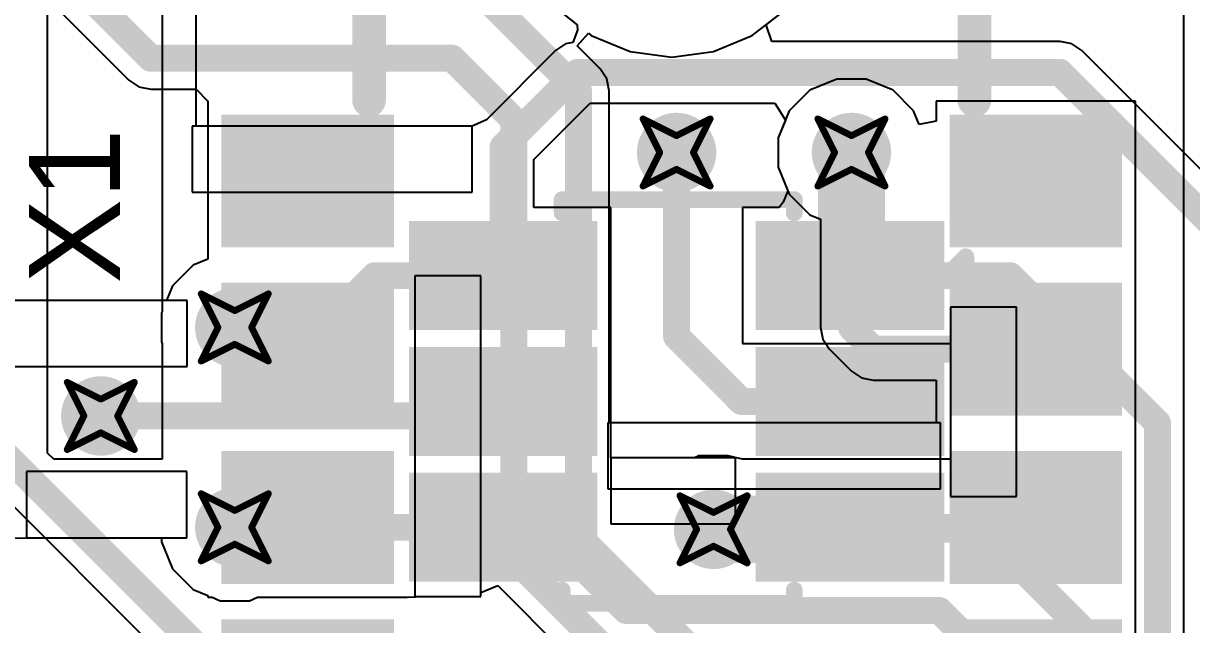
# Model space of a CAD drawing. Header units: inches. Extents: x -6 to 328, y -12 to 81.
# Drawn here: x 27.17 to 36, y 21.71 to 26.25 of the extents above; entities that cross this region are included whole.
import ezdxf

# ---------------------------------------------------------------- set-up
doc = ezdxf.new("R2010")
doc.units = ezdxf.units.IN
for name, color, linetype in [('Bottom Layer', 5, 'Continuous'), ('Bottom Overlay', 54, 'Continuous'), ('Bottom Paste', 16, 'Continuous'), ('Bottom Solder', 6, 'Continuous'), ('Drill Drawing', 1, 'Continuous'), ('Top Layer', 1, 'Continuous'), ('Top Overlay', 2, 'Continuous'), ('Top Paste', 8, 'Continuous'), ('Top Solder', 216, 'Continuous'), ('Via Holes', 16, 'Continuous')]:
    doc.layers.add(name, color=color, linetype=linetype)
doc.styles.add('Arial', font='', dxfattribs={"height": 0.2})
doc.styles.get('Arial').set_extended_font_data('Arial')

# ---------------------------------------------------------------- blocks, each defined once
blk = doc.blocks.new('M55_6013242R_44')
at = {"layer": 'Top Layer'}
for points in [[(6.585, 3.3), (7.385, 3.3), (7.385, 2.2), (6.585, 2.2)], [(7.855, 3.3), (8.655, 3.3), (8.655, 2.2), (7.855, 2.2)], [(9.125, 3.3), (9.925, 3.3), (9.925, 2.2), (9.125, 2.2)], [(6.585, -2.2), (7.385, -2.2), (7.385, -3.3), (6.585, -3.3)], [(7.855, -2.2), (8.655, -2.2), (8.655, -3.3), (7.855, -3.3)], [(9.125, -2.2), (9.925, -2.2), (9.925, -3.3), (9.125, -3.3)]]:
    blk.add_hatch(color=1, dxfattribs=at).paths.add_polyline_path(points)
at = {"layer": 'Top Paste'}
for points in [[(6.585, 3.3), (7.385, 3.3), (7.385, 2.2), (6.585, 2.2)], [(7.855, 3.3), (8.655, 3.3), (8.655, 2.2), (7.855, 2.2)], [(9.125, 3.3), (9.925, 3.3), (9.925, 2.2), (9.125, 2.2)], [(6.585, -2.2), (7.385, -2.2), (7.385, -3.3), (6.585, -3.3)], [(7.855, -2.2), (8.655, -2.2), (8.655, -3.3), (7.855, -3.3)], [(9.125, -2.2), (9.925, -2.2), (9.925, -3.3), (9.125, -3.3)]]:
    blk.add_hatch(color=8, dxfattribs=at).paths.add_polyline_path(points)
at = {"layer": 'Top Solder'}
for points in [[(5.2134, 3.4016), (6.2166, 3.4016), (6.2166, 2.0984), (5.2134, 2.0984)], [(6.4834, 3.4016), (7.4866, 3.4016), (7.4866, 2.0984), (6.4834, 2.0984)], [(7.7534, 3.4016), (8.7566, 3.4016), (8.7566, 2.0984), (7.7534, 2.0984)], [(9.0234, 3.4016), (10.0266, 3.4016), (10.0266, 2.0984), (9.0234, 2.0984)], [(5.2134, -2.0984), (6.2166, -2.0984), (6.2166, -3.4016), (5.2134, -3.4016)], [(6.4834, -2.0984), (7.4866, -2.0984), (7.4866, -3.4016), (6.4834, -3.4016)], [(7.7534, -2.0984), (8.7566, -2.0984), (8.7566, -3.4016), (7.7534, -3.4016)], [(9.0234, -2.0984), (10.0266, -2.0984), (10.0266, -3.4016), (9.0234, -3.4016)]]:
    blk.add_hatch(color=216, dxfattribs=at).paths.add_polyline_path(points)
at = {"layer": 'Top Overlay'}
for points in [[(10.1346, 2.286, 0.254, 0.254, 0), (11.2014, 2.286, 0.254, 0.254, 0)], [(10.1346, -2.286, 0.254, 0.254, 0), (11.2014, -2.286, 0.254, 0.254, 0)]]:
    blk.add_lwpolyline(points, format="xyseb", dxfattribs=at)
for points in [[(10.0711, 2.286, 0.127, 0.127, 1), (10.1981, 2.286, 0.127, 0.127, 1)], [(10.0711, -2.286, 0.127, 0.127, 1), (10.1981, -2.286, 0.127, 0.127, 1)]]:
    blk.add_lwpolyline(points, format="xyseb", close=True, dxfattribs=at)
blk = doc.blocks.new('SOT_23_6_B_46')
at = {"layer": 'Bottom Layer'}
for points in [[(-1.92, 1.26), (-0.7, 1.26), (-0.7, 0.64), (-1.92, 0.64)], [(0.7, 1.26), (1.92, 1.26), (1.92, 0.64), (0.7, 0.64)], [(-1.92, 0.31), (-0.7, 0.31), (-0.7, -0.31), (-1.92, -0.31)], [(0.7, 0.31), (1.92, 0.31), (1.92, -0.31), (0.7, -0.31)], [(-1.92, -0.64), (-0.7, -0.64), (-0.7, -1.26), (-1.92, -1.26)], [(0.7, -0.64), (1.92, -0.64), (1.92, -1.26), (0.7, -1.26)]]:
    blk.add_hatch(color=5, dxfattribs=at).paths.add_polyline_path(points)
at = {"layer": 'Bottom Paste'}
for points in [[(-1.92, 1.26), (-0.7, 1.26), (-0.7, 0.64), (-1.92, 0.64)], [(0.7, 1.26), (1.92, 1.26), (1.92, 0.64), (0.7, 0.64)], [(-1.92, 0.31), (-0.7, 0.31), (-0.7, -0.31), (-1.92, -0.31)], [(0.7, 0.31), (1.92, 0.31), (1.92, -0.31), (0.7, -0.31)], [(-1.92, -0.64), (-0.7, -0.64), (-0.7, -1.26), (-1.92, -1.26)], [(0.7, -0.64), (1.92, -0.64), (1.92, -1.26), (0.7, -1.26)]]:
    blk.add_hatch(color=16, dxfattribs=at).paths.add_polyline_path(points)
at = {"layer": 'Bottom Solder'}
for points in [[(-2.0216, 1.3616), (-0.5984, 1.3616), (-0.5984, 0.5384), (-2.0216, 0.5384)], [(0.5984, 1.3616), (2.0216, 1.3616), (2.0216, 0.5384), (0.5984, 0.5384)], [(-2.0216, 0.4116), (-0.5984, 0.4116), (-0.5984, -0.4116), (-2.0216, -0.4116)], [(0.5984, 0.4116), (2.0216, 0.4116), (2.0216, -0.4116), (0.5984, -0.4116)], [(-2.0216, -0.5384), (-0.5984, -0.5384), (-0.5984, -1.3616), (-2.0216, -1.3616)], [(0.5984, -0.5384), (2.0216, -0.5384), (2.0216, -1.3616), (0.5984, -1.3616)]]:
    blk.add_hatch(color=6, dxfattribs=at).paths.add_polyline_path(points)
at = {"layer": 'Bottom Overlay'}
for points in [[(0.8636, 1.524, 0.127, 0.127, 0), (-0.889, 1.524, 0.127, 0.127, 0)], [(-0.889, 1.524, 0.127, 0.127, 0), (-0.889, 1.424, 0.127, 0.127, 0)], [(0.8636, 1.524, 0.127, 0.127, 0), (0.8636, 1.424, 0.127, 0.127, 0)], [(-2.0574, -0.9652, 0.127, 0.127, 0), (-2.1844, -0.8382, 0.127, 0.127, 0)], [(-2.1844, -0.8382, 0.127, 0.127, 0), (-2.1844, -1.0922, 0.127, 0.127, 0)], [(-2.0574, -0.9652, 0.127, 0.127, 0), (-2.1844, -1.0922, 0.127, 0.127, 0)], [(-0.889, -1.424, 0.127, 0.127, 0), (-0.889, -1.524, 0.127, 0.127, 0)], [(0.8636, -1.424, 0.127, 0.127, 0), (0.8636, -1.524, 0.127, 0.127, 0)], [(0.8636, -1.524, 0.127, 0.127, 0), (-0.889, -1.524, 0.127, 0.127, 0)]]:
    blk.add_lwpolyline(points, format="xyseb", dxfattribs=at)
for points in [[(-0.9207, 1.524, 0.0635, 0.0635, 1), (-0.8572, 1.524, 0.0635, 0.0635, 1)], [(-0.9207, 1.524, 0.0635, 0.0635, 1), (-0.8572, 1.524, 0.0635, 0.0635, 1)], [(0.8318, 1.524, 0.0635, 0.0635, 1), (0.8953, 1.524, 0.0635, 0.0635, 1)], [(0.8318, 1.524, 0.0635, 0.0635, 1), (0.8953, 1.524, 0.0635, 0.0635, 1)], [(-0.9207, 1.424, 0.0635, 0.0635, 1), (-0.8572, 1.424, 0.0635, 0.0635, 1)], [(0.8318, 1.424, 0.0635, 0.0635, 1), (0.8953, 1.424, 0.0635, 0.0635, 1)], [(-2.2161, -0.8382, 0.0635, 0.0635, 1), (-2.1526, -0.8382, 0.0635, 0.0635, 1)], [(-2.2161, -0.8382, 0.0635, 0.0635, 1), (-2.1526, -0.8382, 0.0635, 0.0635, 1)], [(-2.0892, -0.9652, 0.0635, 0.0635, 1), (-2.0257, -0.9652, 0.0635, 0.0635, 1)], [(-2.0892, -0.9652, 0.0635, 0.0635, 1), (-2.0257, -0.9652, 0.0635, 0.0635, 1)], [(-2.2161, -1.0922, 0.0635, 0.0635, 1), (-2.1526, -1.0922, 0.0635, 0.0635, 1)], [(-2.2161, -1.0922, 0.0635, 0.0635, 1), (-2.1526, -1.0922, 0.0635, 0.0635, 1)], [(-0.9207, -1.424, 0.0635, 0.0635, 1), (-0.8572, -1.424, 0.0635, 0.0635, 1)], [(0.8318, -1.424, 0.0635, 0.0635, 1), (0.8953, -1.424, 0.0635, 0.0635, 1)], [(-0.9207, -1.524, 0.0635, 0.0635, 1), (-0.8572, -1.524, 0.0635, 0.0635, 1)], [(-0.9207, -1.524, 0.0635, 0.0635, 1), (-0.8572, -1.524, 0.0635, 0.0635, 1)], [(0.8318, -1.524, 0.0635, 0.0635, 1), (0.8953, -1.524, 0.0635, 0.0635, 1)], [(0.8318, -1.524, 0.0635, 0.0635, 1), (0.8953, -1.524, 0.0635, 0.0635, 1)]]:
    blk.add_lwpolyline(points, format="xyseb", close=True, dxfattribs=at)

msp = doc.modelspace()

# ---------------------------------------------------------------- hatches: boundary and pattern name
at = {"layer": 'Bottom Layer'}
h = msp.add_hatch(color=5, dxfattribs=at)
edge = h.paths.add_edge_path()
edge.add_arc((32.1056, 25.273), 0.3, 0, 360)
h = msp.add_hatch(color=5, dxfattribs=at)
edge = h.paths.add_edge_path()
edge.add_arc((33.4264, 25.273), 0.3, 0, 360)
h = msp.add_hatch(color=5, dxfattribs=at)
edge = h.paths.add_edge_path()
edge.add_arc((28.769, 23.9522), 0.3, 0, 360)
h = msp.add_hatch(color=5, dxfattribs=at)
edge = h.paths.add_edge_path()
edge.add_arc((27.7572, 23.2842), 0.3, 0, 360)
h = msp.add_hatch(color=5, dxfattribs=at)
edge = h.paths.add_edge_path()
edge.add_arc((28.769, 22.4434), 0.3, 0, 360)
h = msp.add_hatch(color=5, dxfattribs=at)
edge = h.paths.add_edge_path()
edge.add_arc((32.385, 22.4282), 0.3, 0, 360)
at = {"layer": 'Top Layer'}
h = msp.add_hatch(color=1, dxfattribs=at)
edge = h.paths.add_edge_path()
edge.add_arc((32.1056, 25.273), 0.3, 0, 360)
h = msp.add_hatch(color=1, dxfattribs=at)
edge = h.paths.add_edge_path()
edge.add_arc((33.4264, 25.273), 0.3, 0, 360)
h = msp.add_hatch(color=1, dxfattribs=at)
edge = h.paths.add_edge_path()
edge.add_arc((28.769, 23.9522), 0.3, 0, 360)
h = msp.add_hatch(color=1, dxfattribs=at)
edge = h.paths.add_edge_path()
edge.add_arc((27.7572, 23.2842), 0.3, 0, 360)
h = msp.add_hatch(color=1, dxfattribs=at)
edge = h.paths.add_edge_path()
edge.add_arc((28.769, 22.4434), 0.3, 0, 360)
h = msp.add_hatch(color=1, dxfattribs=at)
edge = h.paths.add_edge_path()
edge.add_arc((32.385, 22.4282), 0.3, 0, 360)
at = {"layer": 'Via Holes'}
h = msp.add_hatch(color=7, dxfattribs=at)
edge = h.paths.add_edge_path()
edge.add_arc((32.1056, 25.273), 0.15, 0, 360)
h = msp.add_hatch(color=7, dxfattribs=at)
edge = h.paths.add_edge_path()
edge.add_arc((33.4264, 25.273), 0.15, 0, 360)
h = msp.add_hatch(color=7, dxfattribs=at)
edge = h.paths.add_edge_path()
edge.add_arc((28.769, 23.9522), 0.15, 0, 360)
h = msp.add_hatch(color=7, dxfattribs=at)
edge = h.paths.add_edge_path()
edge.add_arc((27.7572, 23.2842), 0.15, 0, 360)
h = msp.add_hatch(color=7, dxfattribs=at)
edge = h.paths.add_edge_path()
edge.add_arc((28.769, 22.4434), 0.15, 0, 360)
h = msp.add_hatch(color=7, dxfattribs=at)
edge = h.paths.add_edge_path()
edge.add_arc((32.385, 22.4282), 0.15, 0, 360)

# ---------------------------------------------------------------- linework, layer by layer
at = {"layer": 'Bottom Layer'}
for p, q in [((28.2194, 27.1779), (28.2194, 24.073)), ((28.4784, 25.4724), (28.4784, 27.2034)), ((27.3558, 23.0034), (27.3558, 26.6446)), ((31.2103, 26.3493), (31.356, 26.2375)), ((32.7825, 26.2379), (32.9277, 26.3493)), ((31.356, 26.2375), (31.3563, 26.197)), ((32.8256, 26.1109), (32.7825, 26.2379)), ((31.3563, 26.197), (31.3216, 26.1038)), ((31.1921, 26.0426), (30.6697, 25.5202)), ((31.2677, 26.0931), (31.1921, 26.0426)), ((31.3216, 26.1038), (31.2677, 26.0931)), ((35.0014, 26.1109), (32.8256, 26.1109)), ((35.0906, 26.0931), (35.0014, 26.1109)), ((35.1662, 26.0426), (35.0906, 26.0931)), ((36.264, 24.9447), (35.1662, 26.0426)), ((31.0287, 25.2199), (31.4534, 25.6447)), ((31.4534, 25.6447), (32.8487, 25.6447)), ((32.8487, 25.6447), (32.9281, 25.5177)), ((30.6697, 25.5202), (30.5625, 25.4724)), ((32.9281, 25.5177), (32.8724, 25.3832)), ((30.5625, 25.4724), (28.4482, 25.4724)), ((28.4482, 25.4724), (28.4482, 24.9734)), ((30.5625, 25.4724), (28.4784, 25.4724)), ((30.5625, 24.9734), (30.5625, 25.4724)), ((32.8724, 25.3832), (32.8724, 25.1628)), ((31.0287, 24.8566), (31.0287, 25.2199)), ((32.8724, 25.1628), (32.9466, 24.9836)), ((28.4482, 24.9734), (30.5625, 24.9734)), ((32.9466, 24.9836), (32.9107, 24.8978)), ((32.9107, 24.8978), (32.8797, 24.8566)), ((31.6088, 24.8566), (31.0287, 24.8566)), ((31.6088, 23.8302), (31.6088, 24.8566)), ((32.8797, 24.8566), (32.6024, 24.8566)), ((32.6024, 24.8566), (32.6024, 23.8302)), ((34.1756, 24.1045), (34.1743, 24.1058)), ((34.1743, 24.1058), (34.1743, 22.6765)), ((34.6733, 24.1045), (34.1756, 24.1045)), ((34.6733, 22.6765), (34.6733, 24.1045)), ((28.2194, 24.073), (28.215, 24.0624)), ((28.215, 24.0624), (28.215, 23.842)), ((28.215, 23.842), (28.2194, 23.8314)), ((28.2194, 23.8314), (28.2194, 22.9566)), ((31.6088, 22.9686), (31.6088, 23.8302)), ((32.6024, 23.8302), (34.1743, 23.8302)), ((34.1743, 23.8302), (34.1743, 22.9566)), ((27.4026, 22.9566), (27.3558, 23.0034)), ((28.2194, 22.9566), (27.4026, 22.9566)), ((32.5509, 22.9686), (31.6088, 22.9686)), ((31.6088, 22.9686), (31.6088, 22.4696)), ((32.242, 22.9686), (31.6088, 22.9686)), ((32.2748, 22.9822), (32.242, 22.9686)), ((32.4952, 22.9822), (32.2748, 22.9822)), ((32.6024, 22.9566), (32.4952, 22.9822)), ((32.5509, 22.4696), (32.5509, 22.9686)), ((34.1743, 22.9566), (32.6024, 22.9566)), ((32.6024, 22.9566), (32.6024, 22.9566)), ((26.8453, 22.8547), (28.4688, 21.2311)), ((34.1743, 22.6765), (34.6733, 22.6765)), ((31.6088, 22.4696), (32.5509, 22.4696))]:
    msp.add_line(p, q, dxfattribs=at)
for points in [[(30.7956, 25.3165, 0.2032, 0.2032, 0), (31.3569, 25.8778, 0.2032, 0.2032, 0)], [(31.3569, 25.8778, 0.2032, 0.2032, 0), (35.0014, 25.8778, 0.2032, 0.2032, 0)], [(35.0014, 25.8778, 0.2032, 0.2032, 0), (36.1696, 24.7096, 0.2032, 0.2032, 0)], [(33.4264, 24.3542, 0.508, 0.508, 0), (33.4264, 25.273, 0.508, 0.508, 0)], [(30.7956, 24.3434, 0.2032, 0.2032, 0), (30.7956, 25.3165, 0.2032, 0.2032, 0)], [(32.1056, 23.8837, 0.2032, 0.2032, 0), (32.1056, 25.273, 0.2032, 0.2032, 0)], [(29.4352, 23.9522, 0.2032, 0.2032, 0), (29.8264, 24.3434, 0.2032, 0.2032, 0)], [(29.8264, 24.3434, 0.2032, 0.2032, 0), (30.7956, 24.3434, 0.2032, 0.2032, 0)], [(33.4156, 24.3434, 0.2032, 0.2032, 0), (33.4264, 24.3542, 0.2032, 0.2032, 0)], [(33.4156, 24.3434, 0.2032, 0.2032, 0), (34.6252, 24.3434, 0.2032, 0.2032, 0)], [(34.6252, 24.3434, 0.2032, 0.2032, 0), (35.7377, 23.2309, 0.2032, 0.2032, 0)], [(28.769, 23.9522, 0.2032, 0.2032, 0), (29.4352, 23.9522, 0.2032, 0.2032, 0)], [(32.1056, 23.8837, 0.2032, 0.2032, 0), (32.5959, 23.3934, 0.2032, 0.2032, 0)], [(30.6864, 23.2842, 0.2032, 0.2032, 0), (30.7956, 23.3934, 0.2032, 0.2032, 0)], [(32.5959, 23.3934, 0.2032, 0.2032, 0), (33.4156, 23.3934, 0.2032, 0.2032, 0)], [(27.7572, 23.2842, 0.2032, 0.2032, 0), (30.6864, 23.2842, 0.2032, 0.2032, 0)], [(35.7377, -0.7797, 0.2032, 0.2032, 0), (35.7377, 23.2309, 0.2032, 0.2032, 0)], [(27.0101, 23.0195, 0.2032, 0.2032, 0), (28.6337, 21.3959, 0.2032, 0.2032, 0)], [(32.385, 22.4282, 0.508, 0.508, 0), (33.4004, 22.4282, 0.508, 0.508, 0)], [(28.769, 22.4434, 0.2032, 0.2032, 0), (31.0956, 22.4434, 0.2032, 0.2032, 0)], [(31.0956, 22.4434, 0.2032, 0.2032, 0), (31.7238, 21.8152, 0.2032, 0.2032, 0)], [(33.4004, 22.4282, 0.2032, 0.2032, 0), (33.4156, 22.4434, 0.2032, 0.2032, 0)], [(33.4156, 22.4434, 0.2032, 0.2032, 0), (34.4018, 22.4434, 0.2032, 0.2032, 0)], [(34.4018, 22.4434, 0.2032, 0.2032, 0), (35.306, 21.5392, 0.2032, 0.2032, 0)], [(31.7238, 21.8152, 0.2032, 0.2032, 0), (34.0902, 21.8152, 0.2032, 0.2032, 0)], [(34.0902, 21.8152, 0.2032, 0.2032, 0), (34.8742, 21.0312, 0.2032, 0.2032, 0)]]:
    msp.add_lwpolyline(points, format="xyseb", dxfattribs=at)
for points in [[(31.3061, 25.8778, 0.1016, 0.1016, 1), (31.4077, 25.8778, 0.1016, 0.1016, 1)], [(31.3061, 25.8778, 0.1016, 0.1016, 1), (31.4077, 25.8778, 0.1016, 0.1016, 1)], [(34.9506, 25.8778, 0.1016, 0.1016, 1), (35.0522, 25.8778, 0.1016, 0.1016, 1)], [(34.9506, 25.8778, 0.1016, 0.1016, 1), (35.0522, 25.8778, 0.1016, 0.1016, 1)], [(33.2994, 25.273, 0.254, 0.254, 1), (33.5534, 25.273, 0.254, 0.254, 1)], [(30.7448, 25.3165, 0.1016, 0.1016, 1), (30.8464, 25.3165, 0.1016, 0.1016, 1)], [(30.7448, 25.3165, 0.1016, 0.1016, 1), (30.8464, 25.3165, 0.1016, 0.1016, 1)], [(32.0548, 25.273, 0.1016, 0.1016, 1), (32.1564, 25.273, 0.1016, 0.1016, 1)], [(33.2994, 24.3542, 0.254, 0.254, 1), (33.5534, 24.3542, 0.254, 0.254, 1)], [(29.7756, 24.3434, 0.1016, 0.1016, 1), (29.8772, 24.3434, 0.1016, 0.1016, 1)], [(29.7756, 24.3434, 0.1016, 0.1016, 1), (29.8772, 24.3434, 0.1016, 0.1016, 1)], [(30.7448, 24.3434, 0.1016, 0.1016, 1), (30.8464, 24.3434, 0.1016, 0.1016, 1)], [(30.7448, 24.3434, 0.1016, 0.1016, 1), (30.8464, 24.3434, 0.1016, 0.1016, 1)], [(33.3648, 24.3434, 0.1016, 0.1016, 1), (33.4664, 24.3434, 0.1016, 0.1016, 1)], [(33.3648, 24.3434, 0.1016, 0.1016, 1), (33.4664, 24.3434, 0.1016, 0.1016, 1)], [(33.3756, 24.3542, 0.1016, 0.1016, 1), (33.4772, 24.3542, 0.1016, 0.1016, 1)], [(34.5744, 24.3434, 0.1016, 0.1016, 1), (34.676, 24.3434, 0.1016, 0.1016, 1)], [(34.5744, 24.3434, 0.1016, 0.1016, 1), (34.676, 24.3434, 0.1016, 0.1016, 1)], [(28.7182, 23.9522, 0.1016, 0.1016, 1), (28.8198, 23.9522, 0.1016, 0.1016, 1)], [(29.3844, 23.9522, 0.1016, 0.1016, 1), (29.486, 23.9522, 0.1016, 0.1016, 1)], [(29.3844, 23.9522, 0.1016, 0.1016, 1), (29.486, 23.9522, 0.1016, 0.1016, 1)], [(32.0548, 23.8837, 0.1016, 0.1016, 1), (32.1564, 23.8837, 0.1016, 0.1016, 1)], [(32.0548, 23.8837, 0.1016, 0.1016, 1), (32.1564, 23.8837, 0.1016, 0.1016, 1)], [(30.7448, 23.3934, 0.1016, 0.1016, 1), (30.8464, 23.3934, 0.1016, 0.1016, 1)], [(32.5451, 23.3934, 0.1016, 0.1016, 1), (32.6467, 23.3934, 0.1016, 0.1016, 1)], [(32.5451, 23.3934, 0.1016, 0.1016, 1), (32.6467, 23.3934, 0.1016, 0.1016, 1)], [(33.3648, 23.3934, 0.1016, 0.1016, 1), (33.4664, 23.3934, 0.1016, 0.1016, 1)], [(27.7064, 23.2842, 0.1016, 0.1016, 1), (27.808, 23.2842, 0.1016, 0.1016, 1)], [(30.6356, 23.2842, 0.1016, 0.1016, 1), (30.7372, 23.2842, 0.1016, 0.1016, 1)], [(30.6356, 23.2842, 0.1016, 0.1016, 1), (30.7372, 23.2842, 0.1016, 0.1016, 1)], [(35.6869, 23.2309, 0.1016, 0.1016, 1), (35.7885, 23.2309, 0.1016, 0.1016, 1)], [(35.6869, 23.2309, 0.1016, 0.1016, 1), (35.7885, 23.2309, 0.1016, 0.1016, 1)], [(32.258, 22.4282, 0.254, 0.254, 1), (32.512, 22.4282, 0.254, 0.254, 1)], [(33.2734, 22.4282, 0.254, 0.254, 1), (33.5274, 22.4282, 0.254, 0.254, 1)], [(28.7182, 22.4434, 0.1016, 0.1016, 1), (28.8198, 22.4434, 0.1016, 0.1016, 1)], [(31.0448, 22.4434, 0.1016, 0.1016, 1), (31.1464, 22.4434, 0.1016, 0.1016, 1)], [(31.0448, 22.4434, 0.1016, 0.1016, 1), (31.1464, 22.4434, 0.1016, 0.1016, 1)], [(33.3496, 22.4282, 0.1016, 0.1016, 1), (33.4512, 22.4282, 0.1016, 0.1016, 1)], [(33.3648, 22.4434, 0.1016, 0.1016, 1), (33.4664, 22.4434, 0.1016, 0.1016, 1)], [(33.3648, 22.4434, 0.1016, 0.1016, 1), (33.4664, 22.4434, 0.1016, 0.1016, 1)], [(34.351, 22.4434, 0.1016, 0.1016, 1), (34.4526, 22.4434, 0.1016, 0.1016, 1)], [(34.351, 22.4434, 0.1016, 0.1016, 1), (34.4526, 22.4434, 0.1016, 0.1016, 1)], [(31.673, 21.8152, 0.1016, 0.1016, 1), (31.7746, 21.8152, 0.1016, 0.1016, 1)], [(31.673, 21.8152, 0.1016, 0.1016, 1), (31.7746, 21.8152, 0.1016, 0.1016, 1)], [(34.0394, 21.8152, 0.1016, 0.1016, 1), (34.141, 21.8152, 0.1016, 0.1016, 1)], [(34.0394, 21.8152, 0.1016, 0.1016, 1), (34.141, 21.8152, 0.1016, 0.1016, 1)]]:
    msp.add_lwpolyline(points, format="xyseb", close=True, dxfattribs=at)
at = {"layer": 'Drill Drawing'}
for points in [[(31.8516, 25.527, 0.0508, 0.0508, 0), (32.1056, 25.4, 0.0508, 0.0508, 0)], [(31.8516, 25.527, 0.0508, 0.0508, 0), (31.9786, 25.273, 0.0508, 0.0508, 0)], [(32.1056, 25.4, 0.0508, 0.0508, 0), (32.3596, 25.527, 0.0508, 0.0508, 0)], [(32.2326, 25.273, 0.0508, 0.0508, 0), (32.3596, 25.527, 0.0508, 0.0508, 0)], [(33.1724, 25.527, 0.0508, 0.0508, 0), (33.4264, 25.4, 0.0508, 0.0508, 0)], [(33.1724, 25.527, 0.0508, 0.0508, 0), (33.2994, 25.273, 0.0508, 0.0508, 0)], [(33.4264, 25.4, 0.0508, 0.0508, 0), (33.6804, 25.527, 0.0508, 0.0508, 0)], [(33.5534, 25.273, 0.0508, 0.0508, 0), (33.6804, 25.527, 0.0508, 0.0508, 0)], [(31.8516, 25.019, 0.0508, 0.0508, 0), (31.9786, 25.273, 0.0508, 0.0508, 0)], [(32.2326, 25.273, 0.0508, 0.0508, 0), (32.3596, 25.019, 0.0508, 0.0508, 0)], [(33.1724, 25.019, 0.0508, 0.0508, 0), (33.2994, 25.273, 0.0508, 0.0508, 0)], [(33.5534, 25.273, 0.0508, 0.0508, 0), (33.6804, 25.019, 0.0508, 0.0508, 0)], [(31.8516, 25.019, 0.0508, 0.0508, 0), (32.1056, 25.146, 0.0508, 0.0508, 0)], [(32.1056, 25.146, 0.0508, 0.0508, 0), (32.3596, 25.019, 0.0508, 0.0508, 0)], [(33.1724, 25.019, 0.0508, 0.0508, 0), (33.4264, 25.146, 0.0508, 0.0508, 0)], [(33.4264, 25.146, 0.0508, 0.0508, 0), (33.6804, 25.019, 0.0508, 0.0508, 0)], [(28.515, 24.2062, 0.0508, 0.0508, 0), (28.769, 24.0792, 0.0508, 0.0508, 0)], [(28.515, 24.2062, 0.0508, 0.0508, 0), (28.642, 23.9522, 0.0508, 0.0508, 0)], [(28.769, 24.0792, 0.0508, 0.0508, 0), (29.023, 24.2062, 0.0508, 0.0508, 0)], [(28.896, 23.9522, 0.0508, 0.0508, 0), (29.023, 24.2062, 0.0508, 0.0508, 0)], [(28.515, 23.6982, 0.0508, 0.0508, 0), (28.642, 23.9522, 0.0508, 0.0508, 0)], [(28.896, 23.9522, 0.0508, 0.0508, 0), (29.023, 23.6982, 0.0508, 0.0508, 0)], [(28.515, 23.6982, 0.0508, 0.0508, 0), (28.769, 23.8252, 0.0508, 0.0508, 0)], [(28.769, 23.8252, 0.0508, 0.0508, 0), (29.023, 23.6982, 0.0508, 0.0508, 0)], [(27.5032, 23.5382, 0.0508, 0.0508, 0), (27.7572, 23.4112, 0.0508, 0.0508, 0)], [(27.5032, 23.5382, 0.0508, 0.0508, 0), (27.6302, 23.2842, 0.0508, 0.0508, 0)], [(27.7572, 23.4112, 0.0508, 0.0508, 0), (28.0112, 23.5382, 0.0508, 0.0508, 0)], [(27.8842, 23.2842, 0.0508, 0.0508, 0), (28.0112, 23.5382, 0.0508, 0.0508, 0)], [(27.5032, 23.0302, 0.0508, 0.0508, 0), (27.6302, 23.2842, 0.0508, 0.0508, 0)], [(27.8842, 23.2842, 0.0508, 0.0508, 0), (28.0112, 23.0302, 0.0508, 0.0508, 0)], [(27.5032, 23.0302, 0.0508, 0.0508, 0), (27.7572, 23.1572, 0.0508, 0.0508, 0)], [(27.7572, 23.1572, 0.0508, 0.0508, 0), (28.0112, 23.0302, 0.0508, 0.0508, 0)], [(28.515, 22.6974, 0.0508, 0.0508, 0), (28.769, 22.5704, 0.0508, 0.0508, 0)], [(28.515, 22.6974, 0.0508, 0.0508, 0), (28.642, 22.4434, 0.0508, 0.0508, 0)], [(28.769, 22.5704, 0.0508, 0.0508, 0), (29.023, 22.6974, 0.0508, 0.0508, 0)], [(28.896, 22.4434, 0.0508, 0.0508, 0), (29.023, 22.6974, 0.0508, 0.0508, 0)], [(32.131, 22.6822, 0.0508, 0.0508, 0), (32.385, 22.5552, 0.0508, 0.0508, 0)], [(32.131, 22.6822, 0.0508, 0.0508, 0), (32.258, 22.4282, 0.0508, 0.0508, 0)], [(32.385, 22.5552, 0.0508, 0.0508, 0), (32.639, 22.6822, 0.0508, 0.0508, 0)], [(32.512, 22.4282, 0.0508, 0.0508, 0), (32.639, 22.6822, 0.0508, 0.0508, 0)], [(28.515, 22.1894, 0.0508, 0.0508, 0), (28.642, 22.4434, 0.0508, 0.0508, 0)], [(28.896, 22.4434, 0.0508, 0.0508, 0), (29.023, 22.1894, 0.0508, 0.0508, 0)], [(32.131, 22.1742, 0.0508, 0.0508, 0), (32.258, 22.4282, 0.0508, 0.0508, 0)], [(32.512, 22.4282, 0.0508, 0.0508, 0), (32.639, 22.1742, 0.0508, 0.0508, 0)], [(28.515, 22.1894, 0.0508, 0.0508, 0), (28.769, 22.3164, 0.0508, 0.0508, 0)], [(28.769, 22.3164, 0.0508, 0.0508, 0), (29.023, 22.1894, 0.0508, 0.0508, 0)], [(32.131, 22.1742, 0.0508, 0.0508, 0), (32.385, 22.3012, 0.0508, 0.0508, 0)], [(32.385, 22.3012, 0.0508, 0.0508, 0), (32.639, 22.1742, 0.0508, 0.0508, 0)]]:
    msp.add_lwpolyline(points, format="xyseb", dxfattribs=at)
for points in [[(31.8389, 25.527, 0.0254, 0.0254, 1), (31.8643, 25.527, 0.0254, 0.0254, 1)], [(31.8389, 25.527, 0.0254, 0.0254, 1), (31.8643, 25.527, 0.0254, 0.0254, 1)], [(32.3469, 25.527, 0.0254, 0.0254, 1), (32.3723, 25.527, 0.0254, 0.0254, 1)], [(32.3469, 25.527, 0.0254, 0.0254, 1), (32.3723, 25.527, 0.0254, 0.0254, 1)], [(33.1597, 25.527, 0.0254, 0.0254, 1), (33.1851, 25.527, 0.0254, 0.0254, 1)], [(33.1597, 25.527, 0.0254, 0.0254, 1), (33.1851, 25.527, 0.0254, 0.0254, 1)], [(33.6677, 25.527, 0.0254, 0.0254, 1), (33.6931, 25.527, 0.0254, 0.0254, 1)], [(33.6677, 25.527, 0.0254, 0.0254, 1), (33.6931, 25.527, 0.0254, 0.0254, 1)], [(32.0929, 25.4, 0.0254, 0.0254, 1), (32.1183, 25.4, 0.0254, 0.0254, 1)], [(32.0929, 25.4, 0.0254, 0.0254, 1), (32.1183, 25.4, 0.0254, 0.0254, 1)], [(33.4137, 25.4, 0.0254, 0.0254, 1), (33.4391, 25.4, 0.0254, 0.0254, 1)], [(33.4137, 25.4, 0.0254, 0.0254, 1), (33.4391, 25.4, 0.0254, 0.0254, 1)], [(31.9659, 25.273, 0.0254, 0.0254, 1), (31.9913, 25.273, 0.0254, 0.0254, 1)], [(31.9659, 25.273, 0.0254, 0.0254, 1), (31.9913, 25.273, 0.0254, 0.0254, 1)], [(32.2199, 25.273, 0.0254, 0.0254, 1), (32.2453, 25.273, 0.0254, 0.0254, 1)], [(32.2199, 25.273, 0.0254, 0.0254, 1), (32.2453, 25.273, 0.0254, 0.0254, 1)], [(33.2867, 25.273, 0.0254, 0.0254, 1), (33.3121, 25.273, 0.0254, 0.0254, 1)], [(33.2867, 25.273, 0.0254, 0.0254, 1), (33.3121, 25.273, 0.0254, 0.0254, 1)], [(33.5407, 25.273, 0.0254, 0.0254, 1), (33.5661, 25.273, 0.0254, 0.0254, 1)], [(33.5407, 25.273, 0.0254, 0.0254, 1), (33.5661, 25.273, 0.0254, 0.0254, 1)], [(32.0929, 25.146, 0.0254, 0.0254, 1), (32.1183, 25.146, 0.0254, 0.0254, 1)], [(32.0929, 25.146, 0.0254, 0.0254, 1), (32.1183, 25.146, 0.0254, 0.0254, 1)], [(33.4137, 25.146, 0.0254, 0.0254, 1), (33.4391, 25.146, 0.0254, 0.0254, 1)], [(33.4137, 25.146, 0.0254, 0.0254, 1), (33.4391, 25.146, 0.0254, 0.0254, 1)], [(31.8389, 25.019, 0.0254, 0.0254, 1), (31.8643, 25.019, 0.0254, 0.0254, 1)], [(31.8389, 25.019, 0.0254, 0.0254, 1), (31.8643, 25.019, 0.0254, 0.0254, 1)], [(32.3469, 25.019, 0.0254, 0.0254, 1), (32.3723, 25.019, 0.0254, 0.0254, 1)], [(32.3469, 25.019, 0.0254, 0.0254, 1), (32.3723, 25.019, 0.0254, 0.0254, 1)], [(33.1597, 25.019, 0.0254, 0.0254, 1), (33.1851, 25.019, 0.0254, 0.0254, 1)], [(33.1597, 25.019, 0.0254, 0.0254, 1), (33.1851, 25.019, 0.0254, 0.0254, 1)], [(33.6677, 25.019, 0.0254, 0.0254, 1), (33.6931, 25.019, 0.0254, 0.0254, 1)], [(33.6677, 25.019, 0.0254, 0.0254, 1), (33.6931, 25.019, 0.0254, 0.0254, 1)], [(28.5023, 24.2062, 0.0254, 0.0254, 1), (28.5277, 24.2062, 0.0254, 0.0254, 1)], [(28.5023, 24.2062, 0.0254, 0.0254, 1), (28.5277, 24.2062, 0.0254, 0.0254, 1)], [(29.0103, 24.2062, 0.0254, 0.0254, 1), (29.0357, 24.2062, 0.0254, 0.0254, 1)], [(29.0103, 24.2062, 0.0254, 0.0254, 1), (29.0357, 24.2062, 0.0254, 0.0254, 1)], [(28.7563, 24.0792, 0.0254, 0.0254, 1), (28.7817, 24.0792, 0.0254, 0.0254, 1)], [(28.7563, 24.0792, 0.0254, 0.0254, 1), (28.7817, 24.0792, 0.0254, 0.0254, 1)], [(28.6293, 23.9522, 0.0254, 0.0254, 1), (28.6547, 23.9522, 0.0254, 0.0254, 1)], [(28.6293, 23.9522, 0.0254, 0.0254, 1), (28.6547, 23.9522, 0.0254, 0.0254, 1)], [(28.8833, 23.9522, 0.0254, 0.0254, 1), (28.9087, 23.9522, 0.0254, 0.0254, 1)], [(28.8833, 23.9522, 0.0254, 0.0254, 1), (28.9087, 23.9522, 0.0254, 0.0254, 1)], [(28.7563, 23.8252, 0.0254, 0.0254, 1), (28.7817, 23.8252, 0.0254, 0.0254, 1)], [(28.7563, 23.8252, 0.0254, 0.0254, 1), (28.7817, 23.8252, 0.0254, 0.0254, 1)], [(28.5023, 23.6982, 0.0254, 0.0254, 1), (28.5277, 23.6982, 0.0254, 0.0254, 1)], [(28.5023, 23.6982, 0.0254, 0.0254, 1), (28.5277, 23.6982, 0.0254, 0.0254, 1)], [(29.0103, 23.6982, 0.0254, 0.0254, 1), (29.0357, 23.6982, 0.0254, 0.0254, 1)], [(29.0103, 23.6982, 0.0254, 0.0254, 1), (29.0357, 23.6982, 0.0254, 0.0254, 1)], [(27.4905, 23.5382, 0.0254, 0.0254, 1), (27.5159, 23.5382, 0.0254, 0.0254, 1)], [(27.4905, 23.5382, 0.0254, 0.0254, 1), (27.5159, 23.5382, 0.0254, 0.0254, 1)], [(27.9985, 23.5382, 0.0254, 0.0254, 1), (28.0239, 23.5382, 0.0254, 0.0254, 1)], [(27.9985, 23.5382, 0.0254, 0.0254, 1), (28.0239, 23.5382, 0.0254, 0.0254, 1)], [(27.7445, 23.4112, 0.0254, 0.0254, 1), (27.7699, 23.4112, 0.0254, 0.0254, 1)], [(27.7445, 23.4112, 0.0254, 0.0254, 1), (27.7699, 23.4112, 0.0254, 0.0254, 1)], [(27.6175, 23.2842, 0.0254, 0.0254, 1), (27.6429, 23.2842, 0.0254, 0.0254, 1)], [(27.6175, 23.2842, 0.0254, 0.0254, 1), (27.6429, 23.2842, 0.0254, 0.0254, 1)], [(27.8715, 23.2842, 0.0254, 0.0254, 1), (27.8969, 23.2842, 0.0254, 0.0254, 1)], [(27.8715, 23.2842, 0.0254, 0.0254, 1), (27.8969, 23.2842, 0.0254, 0.0254, 1)], [(27.7445, 23.1572, 0.0254, 0.0254, 1), (27.7699, 23.1572, 0.0254, 0.0254, 1)], [(27.7445, 23.1572, 0.0254, 0.0254, 1), (27.7699, 23.1572, 0.0254, 0.0254, 1)], [(27.4905, 23.0302, 0.0254, 0.0254, 1), (27.5159, 23.0302, 0.0254, 0.0254, 1)], [(27.4905, 23.0302, 0.0254, 0.0254, 1), (27.5159, 23.0302, 0.0254, 0.0254, 1)], [(27.9985, 23.0302, 0.0254, 0.0254, 1), (28.0239, 23.0302, 0.0254, 0.0254, 1)], [(27.9985, 23.0302, 0.0254, 0.0254, 1), (28.0239, 23.0302, 0.0254, 0.0254, 1)], [(28.5023, 22.6974, 0.0254, 0.0254, 1), (28.5277, 22.6974, 0.0254, 0.0254, 1)], [(28.5023, 22.6974, 0.0254, 0.0254, 1), (28.5277, 22.6974, 0.0254, 0.0254, 1)], [(29.0103, 22.6974, 0.0254, 0.0254, 1), (29.0357, 22.6974, 0.0254, 0.0254, 1)], [(29.0103, 22.6974, 0.0254, 0.0254, 1), (29.0357, 22.6974, 0.0254, 0.0254, 1)], [(32.1183, 22.6822, 0.0254, 0.0254, 1), (32.1437, 22.6822, 0.0254, 0.0254, 1)], [(32.1183, 22.6822, 0.0254, 0.0254, 1), (32.1437, 22.6822, 0.0254, 0.0254, 1)], [(32.6263, 22.6822, 0.0254, 0.0254, 1), (32.6517, 22.6822, 0.0254, 0.0254, 1)], [(32.6263, 22.6822, 0.0254, 0.0254, 1), (32.6517, 22.6822, 0.0254, 0.0254, 1)], [(28.7563, 22.5704, 0.0254, 0.0254, 1), (28.7817, 22.5704, 0.0254, 0.0254, 1)], [(28.7563, 22.5704, 0.0254, 0.0254, 1), (28.7817, 22.5704, 0.0254, 0.0254, 1)], [(32.3723, 22.5552, 0.0254, 0.0254, 1), (32.3977, 22.5552, 0.0254, 0.0254, 1)], [(32.3723, 22.5552, 0.0254, 0.0254, 1), (32.3977, 22.5552, 0.0254, 0.0254, 1)], [(28.6293, 22.4434, 0.0254, 0.0254, 1), (28.6547, 22.4434, 0.0254, 0.0254, 1)], [(28.6293, 22.4434, 0.0254, 0.0254, 1), (28.6547, 22.4434, 0.0254, 0.0254, 1)], [(28.8833, 22.4434, 0.0254, 0.0254, 1), (28.9087, 22.4434, 0.0254, 0.0254, 1)], [(28.8833, 22.4434, 0.0254, 0.0254, 1), (28.9087, 22.4434, 0.0254, 0.0254, 1)], [(32.2453, 22.4282, 0.0254, 0.0254, 1), (32.2707, 22.4282, 0.0254, 0.0254, 1)], [(32.2453, 22.4282, 0.0254, 0.0254, 1), (32.2707, 22.4282, 0.0254, 0.0254, 1)], [(32.4993, 22.4282, 0.0254, 0.0254, 1), (32.5247, 22.4282, 0.0254, 0.0254, 1)], [(32.4993, 22.4282, 0.0254, 0.0254, 1), (32.5247, 22.4282, 0.0254, 0.0254, 1)], [(28.7563, 22.3164, 0.0254, 0.0254, 1), (28.7817, 22.3164, 0.0254, 0.0254, 1)], [(28.7563, 22.3164, 0.0254, 0.0254, 1), (28.7817, 22.3164, 0.0254, 0.0254, 1)], [(32.3723, 22.3012, 0.0254, 0.0254, 1), (32.3977, 22.3012, 0.0254, 0.0254, 1)], [(32.3723, 22.3012, 0.0254, 0.0254, 1), (32.3977, 22.3012, 0.0254, 0.0254, 1)], [(28.5023, 22.1894, 0.0254, 0.0254, 1), (28.5277, 22.1894, 0.0254, 0.0254, 1)], [(28.5023, 22.1894, 0.0254, 0.0254, 1), (28.5277, 22.1894, 0.0254, 0.0254, 1)], [(29.0103, 22.1894, 0.0254, 0.0254, 1), (29.0357, 22.1894, 0.0254, 0.0254, 1)], [(29.0103, 22.1894, 0.0254, 0.0254, 1), (29.0357, 22.1894, 0.0254, 0.0254, 1)], [(32.1183, 22.1742, 0.0254, 0.0254, 1), (32.1437, 22.1742, 0.0254, 0.0254, 1)], [(32.1183, 22.1742, 0.0254, 0.0254, 1), (32.1437, 22.1742, 0.0254, 0.0254, 1)], [(32.6263, 22.1742, 0.0254, 0.0254, 1), (32.6517, 22.1742, 0.0254, 0.0254, 1)], [(32.6263, 22.1742, 0.0254, 0.0254, 1), (32.6517, 22.1742, 0.0254, 0.0254, 1)]]:
    msp.add_lwpolyline(points, format="xyseb", close=True, dxfattribs=at)
at = {"layer": 'Top Layer'}
for p, q in [((35.933, 31.9713), (35.933, 19.9305)), ((27.1338, 26.655), (27.9691, 25.8197)), ((32.6762, 26.1563), (32.9277, 26.3493)), ((31.3558, 26.0776), (31.4397, 26.1732)), ((31.4397, 26.1732), (31.4618, 26.1563)), ((31.4618, 26.1563), (31.7547, 26.035)), ((32.3833, 26.035), (32.6762, 26.1563)), ((31.5294, 25.904), (31.3558, 26.0776)), ((31.7547, 26.035), (32.069, 25.9936)), ((32.069, 25.9936), (32.3833, 26.035)), ((31.5799, 25.8284), (31.5294, 25.904)), ((27.9691, 25.8197), (28.0447, 25.7692)), ((28.0447, 25.7692), (28.1339, 25.7514)), ((31.5977, 25.7392), (31.5799, 25.8284)), ((33.3162, 25.827), (33.1126, 25.7427)), ((33.5366, 25.827), (33.3162, 25.827)), ((33.7402, 25.7427), (33.5366, 25.827)), ((28.1339, 25.7514), (28.477, 25.7514)), ((28.477, 25.7514), (28.5658, 25.6612)), ((31.5977, 23.232), (31.5977, 25.7392)), ((33.1126, 25.7427), (32.9567, 25.5868)), ((33.8961, 25.5868), (33.7402, 25.7427)), ((28.5658, 25.6612), (28.5658, 24.4677)), ((32.9567, 25.5868), (32.8724, 25.3832)), ((33.9388, 25.4836), (33.8961, 25.5868)), ((35.5722, 25.6612), (34.0658, 25.6612)), ((34.0658, 25.6612), (34.0658, 25.5089)), ((35.5722, 24.5182), (35.5722, 25.6612)), ((34.0658, 25.5089), (33.9388, 25.4836)), ((32.8724, 25.3832), (32.8724, 25.1628)), ((32.8724, 25.1628), (32.9567, 24.9592)), ((32.9567, 24.9592), (33.1126, 24.8033)), ((33.1126, 24.8033), (33.1933, 24.7699)), ((33.1933, 24.7699), (33.1933, 23.9522)), ((28.5658, 24.4677), (28.4552, 24.4219)), ((35.5722, 24.423), (35.5722, 24.5182)), ((28.4552, 24.4219), (28.2993, 24.266)), ((35.5722, 24.3278), (35.5722, 24.423)), ((28.2993, 24.266), (28.2535, 24.1554)), ((30.1289, 24.3423), (30.1289, 21.9202)), ((30.6279, 24.3423), (30.1289, 24.3423)), ((30.6279, 21.9202), (30.6279, 24.3423)), ((35.5722, 23.1848), (35.5722, 24.3278)), ((28.4085, 24.1554), (25.8967, 24.1554)), ((28.2535, 24.1554), (26.237, 24.1554)), ((28.4085, 23.6564), (28.4085, 24.1554)), ((33.1933, 23.9522), (33.2111, 23.863)), ((33.2111, 23.863), (33.2616, 23.7874)), ((33.2616, 23.7874), (33.4258, 23.6232)), ((25.8967, 23.6564), (28.4085, 23.6564)), ((33.4258, 23.6232), (33.5014, 23.5727)), ((33.5014, 23.5727), (33.5906, 23.5549)), ((33.5906, 23.5549), (34.0658, 23.5549)), ((34.0658, 23.5549), (34.0658, 23.2984)), ((34.0658, 23.2984), (34.0658, 23.232)), ((34.0981, 23.232), (31.5863, 23.232)), ((31.5863, 23.232), (31.5863, 22.733)), ((33.9906, 23.232), (31.5977, 23.232)), ((34.0658, 23.232), (33.9906, 23.232)), ((34.0981, 22.733), (34.0981, 23.232)), ((35.5722, 23.1212), (35.5722, 23.1848)), ((35.5722, 23.1848), (35.5722, 23.1848)), ((35.5722, 21.9148), (35.5722, 23.1212)), ((35.5722, 23.1212), (35.5722, 23.1212)), ((28.4078, 22.864), (27.1972, 22.864)), ((27.1972, 22.864), (27.1972, 22.3664)), ((28.4078, 22.365), (28.4078, 22.864)), ((31.5863, 22.733), (34.0981, 22.733)), ((27.0992, 22.3618), (27.1958, 22.365)), ((27.1972, 22.3664), (27.1958, 22.365)), ((27.1958, 22.365), (28.4078, 22.365)), ((27.1958, 22.365), (27.1958, 22.365)), ((27.1958, 22.365), (28.215, 22.365)), ((28.215, 22.365), (28.215, 22.3332)), ((28.215, 22.3332), (28.2993, 22.1296)), ((28.2993, 22.1296), (28.4552, 21.9737)), ((28.4552, 21.9737), (28.5658, 21.9279)), ((30.6279, 21.9522), (30.7549, 22.0049)), ((30.7549, 22.0049), (32.9466, 19.8132)), ((28.5658, 21.9279), (28.5658, 21.9148)), ((28.5658, 21.9148), (28.5975, 21.9148)), ((28.5975, 21.9148), (28.6588, 21.8894)), ((28.6588, 21.8894), (28.8792, 21.8894)), ((28.8792, 21.8894), (28.9405, 21.9148)), ((28.9405, 21.9148), (30.0041, 21.9148)), ((30.0041, 21.9148), (30.0722, 21.9148)), ((30.0722, 21.9148), (30.1969, 21.9202)), ((30.1289, 21.9202), (30.6279, 21.9202)), ((30.1969, 21.9202), (30.6279, 21.9202)), ((30.6279, 21.9202), (30.6279, 21.9522)), ((35.5722, 21.8512), (35.5722, 21.9148)), ((35.5722, 21.9148), (35.5722, 21.9148)), ((35.5722, 20.6448), (35.5722, 21.8512)), ((35.5722, 21.8512), (35.5722, 21.8512))]:
    msp.add_line(p, q, dxfattribs=at)
for points in [[(27.2986, 26.8199, 0.2032, 0.2032, 0), (28.1339, 25.9845, 0.2032, 0.2032, 0)], [(30.6243, 26.4794, 0.2032, 0.2032, 0), (31.3646, 25.7392, 0.2032, 0.2032, 0)], [(28.1339, 25.9845, 0.2032, 0.2032, 0), (30.4112, 25.9845, 0.2032, 0.2032, 0)], [(30.4112, 25.9845, 0.2032, 0.2032, 0), (30.8773, 25.5184, 0.2032, 0.2032, 0)], [(31.3646, 22.3759, 0.2032, 0.2032, 0), (31.3646, 25.7392, 0.2032, 0.2032, 0)], [(30.8773, 22.2121, 0.2032, 0.2032, 0), (30.8773, 25.5184, 0.2032, 0.2032, 0)], [(33.4264, 23.9522, 0.2032, 0.2032, 0), (33.4264, 25.273, 0.2032, 0.2032, 0)], [(28.769, 24.0864, 0.2032, 0.2032, 0), (29.0206, 24.0864, 0.2032, 0.2032, 0)], [(29.0206, 24.0864, 0.2032, 0.2032, 0), (29.319, 23.788, 0.2032, 0.2032, 0)], [(33.4264, 23.9522, 0.2032, 0.2032, 0), (33.5906, 23.788, 0.2032, 0.2032, 0)], [(33.5906, 23.788, 0.2032, 0.2032, 0), (34.819, 23.788, 0.2032, 0.2032, 0)], [(28.769, 22.518, 0.2032, 0.2032, 0), (29.319, 22.518, 0.2032, 0.2032, 0)], [(34.7292, 22.4282, 0.2032, 0.2032, 0), (34.819, 22.518, 0.2032, 0.2032, 0)], [(32.385, 22.4282, 0.2032, 0.2032, 0), (34.7292, 22.4282, 0.2032, 0.2032, 0)], [(31.3646, 22.3759, 0.2032, 0.2032, 0), (32.4925, 21.248, 0.2032, 0.2032, 0)], [(30.8773, 22.2121, 0.2032, 0.2032, 0), (33.1114, 19.978, 0.2032, 0.2032, 0)]]:
    msp.add_lwpolyline(points, format="xyseb", dxfattribs=at)
for points in [[(28.0831, 25.9845, 0.1016, 0.1016, 1), (28.1847, 25.9845, 0.1016, 0.1016, 1)], [(28.0831, 25.9845, 0.1016, 0.1016, 1), (28.1847, 25.9845, 0.1016, 0.1016, 1)], [(30.3604, 25.9845, 0.1016, 0.1016, 1), (30.462, 25.9845, 0.1016, 0.1016, 1)], [(30.3604, 25.9845, 0.1016, 0.1016, 1), (30.462, 25.9845, 0.1016, 0.1016, 1)], [(31.3138, 25.7392, 0.1016, 0.1016, 1), (31.4154, 25.7392, 0.1016, 0.1016, 1)], [(31.3138, 25.7392, 0.1016, 0.1016, 1), (31.4154, 25.7392, 0.1016, 0.1016, 1)], [(30.8265, 25.5184, 0.1016, 0.1016, 1), (30.9281, 25.5184, 0.1016, 0.1016, 1)], [(30.8265, 25.5184, 0.1016, 0.1016, 1), (30.9281, 25.5184, 0.1016, 0.1016, 1)], [(33.3756, 25.273, 0.1016, 0.1016, 1), (33.4772, 25.273, 0.1016, 0.1016, 1)], [(28.7182, 24.0864, 0.1016, 0.1016, 1), (28.8198, 24.0864, 0.1016, 0.1016, 1)], [(28.9698, 24.0864, 0.1016, 0.1016, 1), (29.0714, 24.0864, 0.1016, 0.1016, 1)], [(28.9698, 24.0864, 0.1016, 0.1016, 1), (29.0714, 24.0864, 0.1016, 0.1016, 1)], [(33.3756, 23.9522, 0.1016, 0.1016, 1), (33.4772, 23.9522, 0.1016, 0.1016, 1)], [(33.3756, 23.9522, 0.1016, 0.1016, 1), (33.4772, 23.9522, 0.1016, 0.1016, 1)], [(29.2682, 23.788, 0.1016, 0.1016, 1), (29.3698, 23.788, 0.1016, 0.1016, 1)], [(33.5398, 23.788, 0.1016, 0.1016, 1), (33.6414, 23.788, 0.1016, 0.1016, 1)], [(33.5398, 23.788, 0.1016, 0.1016, 1), (33.6414, 23.788, 0.1016, 0.1016, 1)], [(34.7682, 23.788, 0.1016, 0.1016, 1), (34.8698, 23.788, 0.1016, 0.1016, 1)], [(28.7182, 22.518, 0.1016, 0.1016, 1), (28.8198, 22.518, 0.1016, 0.1016, 1)], [(29.2682, 22.518, 0.1016, 0.1016, 1), (29.3698, 22.518, 0.1016, 0.1016, 1)], [(34.7682, 22.518, 0.1016, 0.1016, 1), (34.8698, 22.518, 0.1016, 0.1016, 1)], [(32.3342, 22.4282, 0.1016, 0.1016, 1), (32.4358, 22.4282, 0.1016, 0.1016, 1)], [(34.6784, 22.4282, 0.1016, 0.1016, 1), (34.78, 22.4282, 0.1016, 0.1016, 1)], [(34.6784, 22.4282, 0.1016, 0.1016, 1), (34.78, 22.4282, 0.1016, 0.1016, 1)], [(31.3138, 22.3759, 0.1016, 0.1016, 1), (31.4154, 22.3759, 0.1016, 0.1016, 1)], [(31.3138, 22.3759, 0.1016, 0.1016, 1), (31.4154, 22.3759, 0.1016, 0.1016, 1)], [(30.8265, 22.2121, 0.1016, 0.1016, 1), (30.9281, 22.2121, 0.1016, 0.1016, 1)], [(30.8265, 22.2121, 0.1016, 0.1016, 1), (30.9281, 22.2121, 0.1016, 0.1016, 1)]]:
    msp.add_lwpolyline(points, format="xyseb", close=True, dxfattribs=at)

# ---------------------------------------------------------------- block references
for name, p, rotation in [('M55_6013242R_44', (32.069, 15.533), 90), ('SOT_23_6_B_46', (32.1056, 23.3934), 180)]:
    msp.add_blockref(name, p, dxfattribs=dict(rotation=rotation))

# ---------------------------------------------------------------- texts
at = {"layer": 'Top Overlay', "style": 'Arial'}
msp.add_text('X1', height=0.6858, rotation=90, dxfattribs=at).set_placement((27.9018, 24.2825))

doc.saveas('drawing.dxf')
